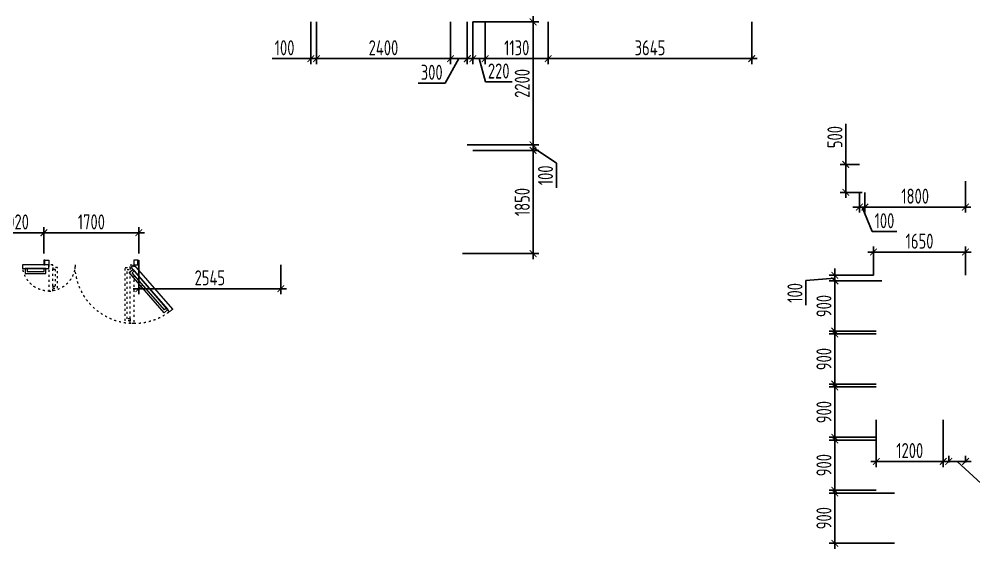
# Model space of a CAD drawing. Header units: millimetres. Extents: x -350007 to 536090, y -888 to 198380.
# Drawn here: x -177392 to -160289, y 61556 to 71046 of the extents above; entities that cross this region are included whole.
import ezdxf

# ---------------------------------------------------------------- set-up
doc = ezdxf.new("R2010")
doc.units = ezdxf.units.MM
doc.linetypes.add('ACAD_ISO03W100', pattern=[30, 12, -18])
doc.layers.add('АР_Двери', color=175, linetype='Continuous', lineweight=18)
doc.layers.add('АР_Размеры нов.', color=15, linetype='Continuous', lineweight=0)
doc.styles.add('ISOCPEUR', font='isocpeur.ttf', dxfattribs={"width": 0.7})
doc.dimstyles.new('R_100', dxfattribs={"dimtxt": 270, "dimasz": 120, "dimexe": 100, "dimexo": 0, "dimgap": 60, "dimtad": 1, "dimdec": 0, "dimrnd": 5, "dimzin": 0, "dimdsep": 46, "dimtxsty": 'ISOCPEUR', "dimblk": 'ARCHTICK', "dimcen": 0, "dimdle": 100, "dimclrd": 256, "dimclre": 256, "dimclrt": 256, "dimadec": 0, "dimazin": 0, "dimtfac": 2, "dimtdec": 0, "dimtofl": 0, "dimtmove": 1, "dimatfit": 3, "dimfxl": 1, "dimtvp": 3, "dimtolj": 1, "dimtzin": 0, "dimarcsym": 0})

# ---------------------------------------------------------------- blocks, each defined once
blk = doc.blocks.new('дв.1700')
at = {"layer": 'АР_Двери'}
for points in [[(-87, 0), (-87, -80), (-70, -80), (-70, 0), (-87, 0)], [(-70, -80), (-70, 0), (0, 0), (0, -30), (0, -30), (0, -80), (-70, -80)], [(1596, -80), (1596, 0), (1526, 0), (1526, -30), (1526, -30), (1526, -80), (1596, -80)], [(1613, 0), (1613, -80), (1596, -80), (1596, 0), (1613, 0)]]:
    blk.add_lwpolyline(points, dxfattribs=at)
for points in [[(0, -80), (-692, -876), (-639, -922), (53, -126)], [(20, -164), (-606, -884), (-542, -940), (84, -219)], [(1997, -150), (1526, -150), (1526, -80), (1997, -80)], [(1947, -235), (1576, -235), (1576, -150), (1947, -150)], [(1912, -200), (1611, -200), (1611, -150), (1912, -150)], [(-3, -190), (-583, -858), (-546, -890), (35, -223)]]:
    blk.add_lwpolyline(points, close=True, dxfattribs=at)
at = {"layer": 'АР_Двери', "linetype": 'ACAD_ISO03W100', "ltscale": 3}
for points in [[(0, -80), (0, -1135), (70, -1135), (70, -80)], [(1456, -551), (1456, -80), (1526, -80), (1526, -551)]]:
    blk.add_lwpolyline(points, close=True, dxfattribs=at)
for points in [[(70, -1050), (70, -1085), (155, -1085), (155, -130), (70, -130), (70, -165)], [(70, -1050), (120, -1050), (120, -165), (70, -165)], [(1456, -466), (1456, -501), (1371, -501), (1371, -130), (1456, -130), (1456, -165)], [(1456, -466), (1406, -466), (1406, -165), (1456, -165)]]:
    blk.add_lwpolyline(points, dxfattribs=at)
for centre, radius, start, end in [((0, -80), 1055, 229, 0), ((1526, -80), 471, 180, 351.4758)]:
    blk.add_arc(centre, radius, start, end, dxfattribs=at)
blk = doc.blocks.new('_ArchTick')
at = {"color": 0, "linetype": 'ByBlock', "const_width": 0.15}
blk.add_lwpolyline([(-0.5, -0.5), (0.5, 0.5)], dxfattribs=at)
blk = doc.blocks.new('*D2761')
at = {"layer": 'Defpoints', "color": 0, "ltscale": 100, "transparency": 16777216}
for p in [(-175247, 67218), (-176947, 66846), (-175247, 66846)]:
    blk.add_point(p, dxfattribs=at)
at = {"layer": 'АР_Размеры нов.', "lineweight": -2, "ltscale": 100, "transparency": 16777216}
for p, q in [((-177047, 67218), (-175147, 67218)), ((-176947, 66846), (-176947, 67318)), ((-175247, 66846), (-175247, 67318))]:
    blk.add_line(p, q, dxfattribs=at)
at = {"layer": 'АР_Размеры нов.', "lineweight": -2, "ltscale": 100, "transparency": 16777216, "xscale": 120, "yscale": 120, "zscale": 120, "rotation": 180}
blk.add_blockref('_ArchTick', (-176947, 67218), dxfattribs=at)
at = {"layer": 'АР_Размеры нов.', "lineweight": -2, "ltscale": 100, "transparency": 16777216, "xscale": 120, "yscale": 120, "zscale": 120}
blk.add_blockref('_ArchTick', (-175247, 67218), dxfattribs=at)
at = {"layer": 'АР_Размеры нов.', "ltscale": 100, "transparency": 16777216, "insert": (-176097, 67413), "char_height": 270, "attachment_point": 5, "style": 'ISOCPEUR'}
blk.add_mtext('\\A1;1700', dxfattribs=at)
blk = doc.blocks.new('*D2790')
at = {"layer": 'Defpoints', "color": 0, "ltscale": 100, "transparency": 16777216}
for p in [(-169043, 70996), (-167913, 70996), (-167913, 70337)]:
    blk.add_point(p, dxfattribs=at)
at = {"layer": 'АР_Размеры нов.', "lineweight": -2, "ltscale": 100, "transparency": 16777216}
for p, q in [((-169043, 70996), (-169043, 70237)), ((-167913, 70996), (-167913, 70237)), ((-169143, 70337), (-167813, 70337))]:
    blk.add_line(p, q, dxfattribs=at)
at = {"layer": 'АР_Размеры нов.', "lineweight": -2, "ltscale": 100, "transparency": 16777216, "xscale": 120, "yscale": 120, "zscale": 120, "rotation": 180}
blk.add_blockref('_ArchTick', (-169043, 70337), dxfattribs=at)
at = {"layer": 'АР_Размеры нов.', "lineweight": -2, "ltscale": 100, "transparency": 16777216, "xscale": 120, "yscale": 120, "zscale": 120}
blk.add_blockref('_ArchTick', (-167913, 70337), dxfattribs=at)
at = {"layer": 'АР_Размеры нов.', "ltscale": 100, "transparency": 16777216, "insert": (-168478, 70532), "char_height": 270, "attachment_point": 5, "style": 'ISOCPEUR'}
blk.add_mtext('\\A1;1130', dxfattribs=at)
blk = doc.blocks.new('*D1697')
at = {"layer": 'Defpoints', "color": 0, "ltscale": 500, "transparency": 16777216}
for p in [(-176947, 67218), (-177966, 66846), (-176947, 66846)]:
    blk.add_point(p, dxfattribs=at)
at = {"layer": 'АР_Размеры нов.', "lineweight": -2, "ltscale": 500, "transparency": 16777216}
for p, q in [((-178066, 67218), (-176847, 67218)), ((-177966, 66846), (-177966, 67318)), ((-176947, 66846), (-176947, 67318))]:
    blk.add_line(p, q, dxfattribs=at)
at = {"layer": 'АР_Размеры нов.', "lineweight": -2, "ltscale": 500, "transparency": 16777216, "xscale": 120, "yscale": 120, "zscale": 120, "rotation": 180}
blk.add_blockref('_ArchTick', (-177966, 67218), dxfattribs=at)
at = {"layer": 'АР_Размеры нов.', "lineweight": -2, "ltscale": 500, "transparency": 16777216, "xscale": 120, "yscale": 120, "zscale": 120}
blk.add_blockref('_ArchTick', (-176947, 67218), dxfattribs=at)
at = {"layer": 'АР_Размеры нов.', "lineweight": 13, "ltscale": 500, "transparency": 16777216, "insert": (-177457, 67413), "char_height": 270, "attachment_point": 5, "style": 'ISOCPEUR'}
blk.add_mtext('\\A1;1020', dxfattribs=at)
blk = doc.blocks.new('*D1734')
at = {"layer": 'Defpoints', "color": 0, "ltscale": 500, "transparency": 16777216}
for p in [(-167913, 70996), (-164269, 70996), (-167913, 70337)]:
    blk.add_point(p, dxfattribs=at)
at = {"layer": 'АР_Размеры нов.', "lineweight": -2, "ltscale": 500, "transparency": 16777216}
for p, q in [((-167913, 70996), (-167913, 70237)), ((-164269, 70996), (-164269, 70237)), ((-164169, 70337), (-168013, 70337))]:
    blk.add_line(p, q, dxfattribs=at)
at = {"layer": 'АР_Размеры нов.', "lineweight": -2, "ltscale": 500, "transparency": 16777216, "xscale": 120, "yscale": 120, "zscale": 120, "rotation": 180}
blk.add_blockref('_ArchTick', (-167913, 70337), dxfattribs=at)
at = {"layer": 'АР_Размеры нов.', "lineweight": -2, "ltscale": 500, "transparency": 16777216, "xscale": 120, "yscale": 120, "zscale": 120}
blk.add_blockref('_ArchTick', (-164269, 70337), dxfattribs=at)
at = {"layer": 'АР_Размеры нов.', "lineweight": 13, "ltscale": 500, "transparency": 16777216, "insert": (-166091, 70532), "char_height": 270, "attachment_point": 5, "style": 'ISOCPEUR'}
blk.add_mtext('\\A1;3645', dxfattribs=at)
blk = doc.blocks.new('*D1735')
at = {"layer": 'Defpoints', "color": 0, "ltscale": 500, "transparency": 16777216}
for p in [(-169263, 70996), (-169043, 70996), (-169263, 70337)]:
    blk.add_point(p, dxfattribs=at)
at = {"layer": 'АР_Размеры нов.', "lineweight": -2, "ltscale": 500, "transparency": 16777216}
for p, q in [((-169263, 70996), (-169263, 70237)), ((-169043, 70996), (-169043, 70237)), ((-168943, 70337), (-169363, 70337)), ((-169153, 70337), (-169040, 69921)), ((-169040, 69921), (-168561, 69921))]:
    blk.add_line(p, q, dxfattribs=at)
at = {"layer": 'АР_Размеры нов.', "lineweight": -2, "ltscale": 500, "transparency": 16777216, "xscale": 120, "yscale": 120, "zscale": 120, "rotation": 180}
blk.add_blockref('_ArchTick', (-169263, 70337), dxfattribs=at)
at = {"layer": 'АР_Размеры нов.', "lineweight": -2, "ltscale": 500, "transparency": 16777216, "xscale": 120, "yscale": 120, "zscale": 120}
blk.add_blockref('_ArchTick', (-169043, 70337), dxfattribs=at)
at = {"layer": 'АР_Размеры нов.', "lineweight": 13, "ltscale": 500, "transparency": 16777216, "insert": (-168801, 70116), "char_height": 270, "attachment_point": 5, "style": 'ISOCPEUR'}
blk.add_mtext('\\A1;220', dxfattribs=at)
blk = doc.blocks.new('*D1736')
at = {"layer": 'Defpoints', "color": 0, "ltscale": 500, "transparency": 16777216}
for p in [(-169664, 70996), (-169363, 70996), (-169664, 70337)]:
    blk.add_point(p, dxfattribs=at)
at = {"layer": 'АР_Размеры нов.', "lineweight": -2, "ltscale": 500, "transparency": 16777216}
for p, q in [((-169664, 70996), (-169664, 70237)), ((-169363, 70996), (-169363, 70237)), ((-169263, 70337), (-169764, 70337)), ((-169513, 70337), (-169762, 69898)), ((-169762, 69898), (-170241, 69898))]:
    blk.add_line(p, q, dxfattribs=at)
at = {"layer": 'АР_Размеры нов.', "lineweight": -2, "ltscale": 500, "transparency": 16777216, "xscale": 120, "yscale": 120, "zscale": 120, "rotation": 180}
blk.add_blockref('_ArchTick', (-169664, 70337), dxfattribs=at)
at = {"layer": 'АР_Размеры нов.', "lineweight": -2, "ltscale": 500, "transparency": 16777216, "xscale": 120, "yscale": 120, "zscale": 120}
blk.add_blockref('_ArchTick', (-169363, 70337), dxfattribs=at)
at = {"layer": 'АР_Размеры нов.', "lineweight": 13, "ltscale": 500, "transparency": 16777216, "insert": (-170001, 70093), "char_height": 270, "attachment_point": 5, "style": 'ISOCPEUR'}
blk.add_mtext('\\A1;300', dxfattribs=at)
blk = doc.blocks.new('*D1737')
at = {"layer": 'Defpoints', "color": 0, "ltscale": 500, "transparency": 16777216}
for p in [(-172065, 70996), (-169664, 70996), (-172065, 70337)]:
    blk.add_point(p, dxfattribs=at)
at = {"layer": 'АР_Размеры нов.', "lineweight": -2, "ltscale": 500, "transparency": 16777216}
for p, q in [((-172065, 70996), (-172065, 70237)), ((-169664, 70996), (-169664, 70237)), ((-169564, 70337), (-172165, 70337))]:
    blk.add_line(p, q, dxfattribs=at)
at = {"layer": 'АР_Размеры нов.', "lineweight": -2, "ltscale": 500, "transparency": 16777216, "xscale": 120, "yscale": 120, "zscale": 120, "rotation": 180}
blk.add_blockref('_ArchTick', (-172065, 70337), dxfattribs=at)
at = {"layer": 'АР_Размеры нов.', "lineweight": -2, "ltscale": 500, "transparency": 16777216, "xscale": 120, "yscale": 120, "zscale": 120}
blk.add_blockref('_ArchTick', (-169664, 70337), dxfattribs=at)
at = {"layer": 'АР_Размеры нов.', "lineweight": 13, "ltscale": 500, "transparency": 16777216, "insert": (-170865, 70532), "char_height": 270, "attachment_point": 5, "style": 'ISOCPEUR'}
blk.add_mtext('\\A1;2400', dxfattribs=at)
blk = doc.blocks.new('*D1738')
at = {"layer": 'Defpoints', "color": 0, "ltscale": 500, "transparency": 16777216}
for p in [(-172165, 70996), (-172065, 70996), (-172165, 70337)]:
    blk.add_point(p, dxfattribs=at)
at = {"layer": 'АР_Размеры нов.', "lineweight": -2, "ltscale": 500, "transparency": 16777216}
for p, q in [((-172165, 70996), (-172165, 70237)), ((-172065, 70996), (-172065, 70237)), ((-172856, 70337), (-172165, 70337)), ((-172165, 70337), (-172285, 70337)), ((-172065, 70337), (-172165, 70337)), ((-172065, 70337), (-171945, 70337))]:
    blk.add_line(p, q, dxfattribs=at)
at = {"layer": 'АР_Размеры нов.', "lineweight": -2, "ltscale": 500, "transparency": 16777216, "xscale": 120, "yscale": 120, "zscale": 120}
blk.add_blockref('_ArchTick', (-172165, 70337), dxfattribs=at)
at = {"layer": 'АР_Размеры нов.', "lineweight": -2, "ltscale": 500, "transparency": 16777216, "xscale": 120, "yscale": 120, "zscale": 120, "rotation": 180}
blk.add_blockref('_ArchTick', (-172065, 70337), dxfattribs=at)
at = {"layer": 'АР_Размеры нов.', "lineweight": 13, "ltscale": 500, "transparency": 16777216, "insert": (-172636, 70532), "char_height": 270, "attachment_point": 5, "style": 'ISOCPEUR'}
blk.add_mtext('\\A1;100', dxfattribs=at)
blk = doc.blocks.new('*D1740')
at = {"layer": 'Defpoints', "color": 0, "ltscale": 500, "transparency": 16777216}
for p in [(-169263, 68693), (-168184, 68693), (-169452, 66846)]:
    blk.add_point(p, dxfattribs=at)
at = {"layer": 'АР_Размеры нов.', "lineweight": -2, "ltscale": 500, "transparency": 16777216}
for p, q in [((-168184, 66746), (-168184, 68793)), ((-169263, 68693), (-168084, 68693)), ((-169452, 66846), (-168084, 66846))]:
    blk.add_line(p, q, dxfattribs=at)
at = {"layer": 'АР_Размеры нов.', "lineweight": -2, "ltscale": 500, "transparency": 16777216, "xscale": 120, "yscale": 120, "zscale": 120}
for p, rotation in [((-168184, 68693), 90), ((-168184, 66846), 270)]:
    blk.add_blockref('_ArchTick', p, dxfattribs=dict(at, rotation=rotation))
at = {"layer": 'АР_Размеры нов.', "lineweight": 13, "ltscale": 500, "transparency": 16777216, "insert": (-168379, 67769), "char_height": 270, "attachment_point": 5, "rotation": 90, "style": 'ISOCPEUR'}
blk.add_mtext('\\A1;1850', dxfattribs=at)
blk = doc.blocks.new('*D1741')
at = {"layer": 'Defpoints', "color": 0, "ltscale": 500, "transparency": 16777216}
for p in [(-169363, 68793), (-168184, 68793), (-169263, 68693)]:
    blk.add_point(p, dxfattribs=at)
at = {"layer": 'АР_Размеры нов.', "lineweight": -2, "ltscale": 500, "transparency": 16777216}
for p, q in [((-169363, 68793), (-168084, 68793)), ((-168184, 68793), (-168184, 68913)), ((-168184, 68693), (-168184, 68793)), ((-169263, 68693), (-168084, 68693)), ((-168184, 68743), (-167768, 68468)), ((-168184, 68693), (-168184, 68573)), ((-167768, 68468), (-167768, 68026))]:
    blk.add_line(p, q, dxfattribs=at)
at = {"layer": 'АР_Размеры нов.', "lineweight": -2, "ltscale": 500, "transparency": 16777216, "xscale": 120, "yscale": 120, "zscale": 120}
for p, rotation in [((-168184, 68793), 270), ((-168184, 68693), 90)]:
    blk.add_blockref('_ArchTick', p, dxfattribs=dict(at, rotation=rotation))
at = {"layer": 'АР_Размеры нов.', "lineweight": 13, "ltscale": 500, "transparency": 16777216, "insert": (-167963, 68247), "char_height": 270, "attachment_point": 5, "rotation": 90, "style": 'ISOCPEUR'}
blk.add_mtext('\\A1;100', dxfattribs=at)
blk = doc.blocks.new('*D1742')
at = {"layer": 'Defpoints', "color": 0, "ltscale": 500, "transparency": 16777216}
for p in [(-169263, 70996), (-168184, 70996), (-169363, 68793)]:
    blk.add_point(p, dxfattribs=at)
at = {"layer": 'АР_Размеры нов.', "lineweight": -2, "ltscale": 500, "transparency": 16777216}
for p, q in [((-169263, 70996), (-168084, 70996)), ((-168184, 68693), (-168184, 71096)), ((-169363, 68793), (-168084, 68793))]:
    blk.add_line(p, q, dxfattribs=at)
at = {"layer": 'АР_Размеры нов.', "lineweight": -2, "ltscale": 500, "transparency": 16777216, "xscale": 120, "yscale": 120, "zscale": 120}
for p, rotation in [((-168184, 70996), 90), ((-168184, 68793), 270)]:
    blk.add_blockref('_ArchTick', p, dxfattribs=dict(at, rotation=rotation))
at = {"layer": 'АР_Размеры нов.', "lineweight": 13, "ltscale": 500, "transparency": 16777216, "insert": (-168379, 69894), "char_height": 270, "attachment_point": 5, "rotation": 90, "style": 'ISOCPEUR'}
blk.add_mtext('\\A1;2200', dxfattribs=at)
blk = doc.blocks.new('*D1745')
at = {"layer": 'Defpoints', "color": 0, "ltscale": 500, "transparency": 16777216}
for p in [(-160439, 66873), (-162088, 66456), (-160439, 66457)]:
    blk.add_point(p, dxfattribs=at)
at = {"layer": 'АР_Размеры нов.', "lineweight": -2, "ltscale": 500, "transparency": 16777216}
for p, q in [((-162188, 66873), (-160339, 66873)), ((-162088, 66456), (-162088, 66973)), ((-160439, 66457), (-160439, 66973))]:
    blk.add_line(p, q, dxfattribs=at)
at = {"layer": 'АР_Размеры нов.', "lineweight": -2, "ltscale": 500, "transparency": 16777216, "xscale": 120, "yscale": 120, "zscale": 120, "rotation": 180}
blk.add_blockref('_ArchTick', (-162088, 66873), dxfattribs=at)
at = {"layer": 'АР_Размеры нов.', "lineweight": -2, "ltscale": 500, "transparency": 16777216, "xscale": 120, "yscale": 120, "zscale": 120}
blk.add_blockref('_ArchTick', (-160439, 66873), dxfattribs=at)
at = {"layer": 'АР_Размеры нов.', "lineweight": 13, "ltscale": 500, "transparency": 16777216, "insert": (-161263, 67068), "char_height": 270, "attachment_point": 5, "style": 'ISOCPEUR'}
blk.add_mtext('\\A1;1650', dxfattribs=at)
blk = doc.blocks.new('*D1883')
at = {"layer": 'Defpoints', "color": 0, "ltscale": 500, "transparency": 16777216}
for p in [(-162780, 62556), (-161711, 62556), (-161711, 61656)]:
    blk.add_point(p, dxfattribs=at)
at = {"layer": 'АР_Размеры нов.', "lineweight": -2, "ltscale": 500, "transparency": 16777216}
for p, q in [((-162780, 61556), (-162780, 62656)), ((-161711, 62556), (-162880, 62556)), ((-161711, 61656), (-162880, 61656))]:
    blk.add_line(p, q, dxfattribs=at)
at = {"layer": 'АР_Размеры нов.', "lineweight": -2, "ltscale": 500, "transparency": 16777216, "xscale": 120, "yscale": 120, "zscale": 120}
for p, rotation in [((-162780, 62556), 90), ((-162780, 61656), 270)]:
    blk.add_blockref('_ArchTick', p, dxfattribs=dict(at, rotation=rotation))
at = {"layer": 'АР_Размеры нов.', "lineweight": 13, "ltscale": 500, "transparency": 16777216, "insert": (-162975, 62106), "char_height": 270, "attachment_point": 5, "rotation": 90, "style": 'ISOCPEUR'}
blk.add_mtext('\\A1;900', dxfattribs=at)
blk = doc.blocks.new('*D1884')
at = {"layer": 'Defpoints', "color": 0, "ltscale": 500, "transparency": 16777216}
for p in [(-162780, 63506), (-162038, 63506), (-162038, 62606)]:
    blk.add_point(p, dxfattribs=at)
at = {"layer": 'АР_Размеры нов.', "lineweight": -2, "ltscale": 500, "transparency": 16777216}
for p, q in [((-162038, 63506), (-162880, 63506)), ((-162780, 62506), (-162780, 63606)), ((-162038, 62606), (-162880, 62606))]:
    blk.add_line(p, q, dxfattribs=at)
at = {"layer": 'АР_Размеры нов.', "lineweight": -2, "ltscale": 500, "transparency": 16777216, "xscale": 120, "yscale": 120, "zscale": 120}
for p, rotation in [((-162780, 63506), 90), ((-162780, 62606), 270)]:
    blk.add_blockref('_ArchTick', p, dxfattribs=dict(at, rotation=rotation))
at = {"layer": 'АР_Размеры нов.', "lineweight": 13, "ltscale": 500, "transparency": 16777216, "insert": (-162975, 63056), "char_height": 270, "attachment_point": 5, "rotation": 90, "style": 'ISOCPEUR'}
blk.add_mtext('\\A1;900', dxfattribs=at)
blk = doc.blocks.new('*D1885')
at = {"layer": 'Defpoints', "color": 0, "ltscale": 500, "transparency": 16777216}
for p in [(-162780, 64456), (-162038, 64456), (-162038, 63556)]:
    blk.add_point(p, dxfattribs=at)
at = {"layer": 'АР_Размеры нов.', "lineweight": -2, "ltscale": 500, "transparency": 16777216}
for p, q in [((-162780, 63456), (-162780, 64556)), ((-162038, 64456), (-162880, 64456)), ((-162038, 63556), (-162880, 63556))]:
    blk.add_line(p, q, dxfattribs=at)
at = {"layer": 'АР_Размеры нов.', "lineweight": -2, "ltscale": 500, "transparency": 16777216, "xscale": 120, "yscale": 120, "zscale": 120}
for p, rotation in [((-162780, 64456), 90), ((-162780, 63556), 270)]:
    blk.add_blockref('_ArchTick', p, dxfattribs=dict(at, rotation=rotation))
at = {"layer": 'АР_Размеры нов.', "lineweight": 13, "ltscale": 500, "transparency": 16777216, "insert": (-162975, 64006), "char_height": 270, "attachment_point": 5, "rotation": 90, "style": 'ISOCPEUR'}
blk.add_mtext('\\A1;900', dxfattribs=at)
blk = doc.blocks.new('*D1886')
at = {"layer": 'Defpoints', "color": 0, "ltscale": 500, "transparency": 16777216}
for p in [(-162780, 65406), (-162038, 65406), (-162038, 64506)]:
    blk.add_point(p, dxfattribs=at)
at = {"layer": 'АР_Размеры нов.', "lineweight": -2, "ltscale": 500, "transparency": 16777216}
for p, q in [((-162780, 64406), (-162780, 65506)), ((-162038, 65406), (-162880, 65406)), ((-162038, 64506), (-162880, 64506))]:
    blk.add_line(p, q, dxfattribs=at)
at = {"layer": 'АР_Размеры нов.', "lineweight": -2, "ltscale": 500, "transparency": 16777216, "xscale": 120, "yscale": 120, "zscale": 120}
for p, rotation in [((-162780, 65406), 90), ((-162780, 64506), 270)]:
    blk.add_blockref('_ArchTick', p, dxfattribs=dict(at, rotation=rotation))
at = {"layer": 'АР_Размеры нов.', "lineweight": 13, "ltscale": 500, "transparency": 16777216, "insert": (-162975, 64956), "char_height": 270, "attachment_point": 5, "rotation": 90, "style": 'ISOCPEUR'}
blk.add_mtext('\\A1;900', dxfattribs=at)
blk = doc.blocks.new('*D1887')
at = {"layer": 'Defpoints', "color": 0, "ltscale": 500, "transparency": 16777216}
for p in [(-162780, 66357), (-161940, 66357), (-162038, 65456)]:
    blk.add_point(p, dxfattribs=at)
at = {"layer": 'АР_Размеры нов.', "lineweight": -2, "ltscale": 500, "transparency": 16777216}
for p, q in [((-162780, 65356), (-162780, 66457)), ((-161940, 66357), (-162880, 66357)), ((-162038, 65456), (-162880, 65456))]:
    blk.add_line(p, q, dxfattribs=at)
at = {"layer": 'АР_Размеры нов.', "lineweight": -2, "ltscale": 500, "transparency": 16777216, "xscale": 120, "yscale": 120, "zscale": 120}
for p, rotation in [((-162780, 66357), 90), ((-162780, 65456), 270)]:
    blk.add_blockref('_ArchTick', p, dxfattribs=dict(at, rotation=rotation))
at = {"layer": 'АР_Размеры нов.', "lineweight": 13, "ltscale": 500, "transparency": 16777216, "insert": (-162975, 65906), "char_height": 270, "attachment_point": 5, "rotation": 90, "style": 'ISOCPEUR'}
blk.add_mtext('\\A1;900', dxfattribs=at)
blk = doc.blocks.new('*D1888')
at = {"layer": 'Defpoints', "color": 0, "ltscale": 500, "transparency": 16777216}
for p in [(-160739, 63122), (-160739, 63103), (-160439, 63103)]:
    blk.add_point(p, dxfattribs=at)
at = {"layer": 'АР_Размеры нов.', "lineweight": -2, "ltscale": 500, "transparency": 16777216}
for p, q in [((-160339, 63122), (-160839, 63122)), ((-160739, 63103), (-160739, 63222)), ((-160589, 63122), (-160090, 62662)), ((-160439, 63103), (-160439, 63222)), ((-160090, 62662), (-159611, 62662))]:
    blk.add_line(p, q, dxfattribs=at)
at = {"layer": 'АР_Размеры нов.', "lineweight": -2, "ltscale": 500, "transparency": 16777216, "xscale": 120, "yscale": 120, "zscale": 120, "rotation": 180}
blk.add_blockref('_ArchTick', (-160739, 63122), dxfattribs=at)
at = {"layer": 'АР_Размеры нов.', "lineweight": -2, "ltscale": 500, "transparency": 16777216, "xscale": 120, "yscale": 120, "zscale": 120}
blk.add_blockref('_ArchTick', (-160439, 63122), dxfattribs=at)
at = {"layer": 'АР_Размеры нов.', "lineweight": 13, "ltscale": 500, "transparency": 16777216, "insert": (-159850, 62857), "char_height": 270, "attachment_point": 5, "style": 'ISOCPEUR'}
blk.add_mtext('\\A1;300', dxfattribs=at)
blk = doc.blocks.new('*D1889')
at = {"layer": 'Defpoints', "color": 0, "ltscale": 500, "transparency": 16777216}
for p in [(-162038, 63870), (-160838, 63870), (-160838, 63122)]:
    blk.add_point(p, dxfattribs=at)
at = {"layer": 'АР_Размеры нов.', "lineweight": -2, "ltscale": 500, "transparency": 16777216}
for p, q in [((-162038, 63870), (-162038, 63022)), ((-160838, 63870), (-160838, 63022)), ((-162138, 63122), (-160738, 63122))]:
    blk.add_line(p, q, dxfattribs=at)
at = {"layer": 'АР_Размеры нов.', "lineweight": -2, "ltscale": 500, "transparency": 16777216, "xscale": 120, "yscale": 120, "zscale": 120, "rotation": 180}
blk.add_blockref('_ArchTick', (-162038, 63122), dxfattribs=at)
at = {"layer": 'АР_Размеры нов.', "lineweight": -2, "ltscale": 500, "transparency": 16777216, "xscale": 120, "yscale": 120, "zscale": 120}
blk.add_blockref('_ArchTick', (-160838, 63122), dxfattribs=at)
at = {"layer": 'АР_Размеры нов.', "lineweight": 13, "ltscale": 500, "transparency": 16777216, "insert": (-161438, 63317), "char_height": 270, "attachment_point": 5, "style": 'ISOCPEUR'}
blk.add_mtext('\\A1;1200', dxfattribs=at)
blk = doc.blocks.new('*D2490')
at = {"layer": 'Defpoints', "color": 0, "ltscale": 500, "transparency": 16777216}
for p in [(-175247, 66646), (-172702, 66646), (-172702, 66217)]:
    blk.add_point(p, dxfattribs=at)
at = {"layer": 'АР_Размеры нов.', "lineweight": -2, "ltscale": 500, "transparency": 16777216}
for p, q in [((-175247, 66646), (-175247, 66117)), ((-172702, 66646), (-172702, 66117)), ((-175347, 66217), (-172602, 66217))]:
    blk.add_line(p, q, dxfattribs=at)
at = {"layer": 'АР_Размеры нов.', "lineweight": -2, "ltscale": 500, "transparency": 16777216, "xscale": 120, "yscale": 120, "zscale": 120, "rotation": 180}
blk.add_blockref('_ArchTick', (-175247, 66217), dxfattribs=at)
at = {"layer": 'АР_Размеры нов.', "lineweight": -2, "ltscale": 500, "transparency": 16777216, "xscale": 120, "yscale": 120, "zscale": 120}
blk.add_blockref('_ArchTick', (-172702, 66217), dxfattribs=at)
at = {"layer": 'АР_Размеры нов.', "lineweight": 13, "ltscale": 500, "transparency": 16777216, "insert": (-173975, 66412), "char_height": 270, "attachment_point": 5, "style": 'ISOCPEUR'}
blk.add_mtext('\\A1;2545', dxfattribs=at)
blk = doc.blocks.new('*D3967')
at = {"layer": 'Defpoints', "color": 0, "transparency": 16777216}
for p in [(-162780, 66456), (-162088, 66456), (-161940, 66357)]:
    blk.add_point(p, dxfattribs=at)
at = {"layer": 'АР_Размеры нов.', "lineweight": -2, "transparency": 16777216}
for p, q in [((-162780, 66456), (-162780, 66576)), ((-162780, 66406), (-163300, 66361)), ((-163300, 66361), (-163300, 65920)), ((-162088, 66456), (-162880, 66456)), ((-162780, 66357), (-162780, 66456)), ((-161940, 66357), (-162880, 66357)), ((-162780, 66357), (-162780, 66237))]:
    blk.add_line(p, q, dxfattribs=at)
at = {"layer": 'АР_Размеры нов.', "lineweight": -2, "transparency": 16777216, "xscale": 120, "yscale": 120, "zscale": 120}
for p, rotation in [((-162780, 66456), 270), ((-162780, 66357), 90)]:
    blk.add_blockref('_ArchTick', p, dxfattribs=dict(at, rotation=rotation))
at = {"layer": 'АР_Размеры нов.', "transparency": 16777216, "insert": (-163495, 66141), "char_height": 270, "attachment_point": 5, "rotation": 90, "style": 'ISOCPEUR'}
blk.add_mtext('\\A1;100', dxfattribs=at)
blk = doc.blocks.new('*D3968')
at = {"layer": 'Defpoints', "color": 0, "transparency": 16777216}
for p in [(-160442, 68140), (-162240, 67942), (-162240, 67679)]:
    blk.add_point(p, dxfattribs=at)
at = {"layer": 'АР_Размеры нов.', "lineweight": -2, "transparency": 16777216}
for p, q in [((-160442, 68140), (-160442, 67579)), ((-162240, 67942), (-162240, 67579)), ((-160342, 67679), (-162340, 67679))]:
    blk.add_line(p, q, dxfattribs=at)
at = {"layer": 'АР_Размеры нов.', "lineweight": -2, "transparency": 16777216, "xscale": 120, "yscale": 120, "zscale": 120, "rotation": 180}
blk.add_blockref('_ArchTick', (-162240, 67679), dxfattribs=at)
at = {"layer": 'АР_Размеры нов.', "lineweight": -2, "transparency": 16777216, "xscale": 120, "yscale": 120, "zscale": 120}
blk.add_blockref('_ArchTick', (-160442, 67679), dxfattribs=at)
at = {"layer": 'АР_Размеры нов.', "transparency": 16777216, "insert": (-161341, 67874), "char_height": 270, "attachment_point": 5, "style": 'ISOCPEUR'}
blk.add_mtext('\\A1;1800', dxfattribs=at)
blk = doc.blocks.new('*D3969')
at = {"layer": 'Defpoints', "color": 0, "transparency": 16777216}
for p in [(-162340, 67942), (-162240, 67942), (-162340, 67679)]:
    blk.add_point(p, dxfattribs=at)
at = {"layer": 'АР_Размеры нов.', "lineweight": -2, "transparency": 16777216}
for p, q in [((-162340, 67942), (-162340, 67579)), ((-162240, 67942), (-162240, 67579)), ((-162340, 67679), (-162460, 67679)), ((-162240, 67679), (-162340, 67679)), ((-162290, 67679), (-162111, 67239)), ((-162240, 67679), (-162120, 67679)), ((-162111, 67239), (-161670, 67239))]:
    blk.add_line(p, q, dxfattribs=at)
at = {"layer": 'АР_Размеры нов.', "lineweight": -2, "transparency": 16777216, "xscale": 120, "yscale": 120, "zscale": 120}
blk.add_blockref('_ArchTick', (-162340, 67679), dxfattribs=at)
at = {"layer": 'АР_Размеры нов.', "lineweight": -2, "transparency": 16777216, "xscale": 120, "yscale": 120, "zscale": 120, "rotation": 180}
blk.add_blockref('_ArchTick', (-162240, 67679), dxfattribs=at)
at = {"layer": 'АР_Размеры нов.', "transparency": 16777216, "insert": (-161891, 67434), "char_height": 270, "attachment_point": 5, "style": 'ISOCPEUR'}
blk.add_mtext('\\A1;100', dxfattribs=at)
blk = doc.blocks.new('*D3970')
at = {"layer": 'Defpoints', "color": 0, "transparency": 16777216}
for p in [(-162584, 68442), (-162340, 68442), (-162290, 67942)]:
    blk.add_point(p, dxfattribs=at)
at = {"layer": 'АР_Размеры нов.', "lineweight": -2, "transparency": 16777216}
for p, q in [((-162584, 69172), (-162584, 68442)), ((-162340, 68442), (-162684, 68442)), ((-162584, 67842), (-162584, 68542)), ((-162290, 67942), (-162684, 67942))]:
    blk.add_line(p, q, dxfattribs=at)
at = {"layer": 'АР_Размеры нов.', "lineweight": -2, "transparency": 16777216, "xscale": 120, "yscale": 120, "zscale": 120}
for p, rotation in [((-162584, 68442), 90), ((-162584, 67942), 270)]:
    blk.add_blockref('_ArchTick', p, dxfattribs=dict(at, rotation=rotation))
at = {"layer": 'АР_Размеры нов.', "transparency": 16777216, "insert": (-162779, 68932), "char_height": 270, "attachment_point": 5, "rotation": 90, "style": 'ISOCPEUR'}
blk.add_mtext('\\A1;500', dxfattribs=at)

msp = doc.modelspace()

# ---------------------------------------------------------------- block references
at = {"layer": 'АР_Размеры нов.', "color": 3, "xscale": -1}
msp.add_blockref('дв.1700', (-175333.8, 66725.7), dxfattribs=at)

# ---------------------------------------------------------------- dimensions: what is measured, and where the dimension line sits
at = {"layer": 'АР_Размеры нов.', "lineweight": 13, "ltscale": 500}
for base, p1, p2, override, picture, middle in [((-172165.5, 70337.2), (-172065.5, 70995.7), (-172165.5, 70995.7), {"dimpost": '\\X', "dimfxl": 300, "dimarcsym": 1}, '*D1738', (-172635.7, 70217.7)), ((-169663.8, 70337.2), (-169362.7, 70995.7), (-169663.8, 70995.7), {"dimpost": '\\X', "dimfxl": 300, "dimarcsym": 1}, '*D1736', (-169821.6, 69898.4)), ((-169262.7, 70337.2), (-169042.8, 70995.7), (-169262.7, 70995.7), {"dimpost": '\\X', "dimfxl": 300, "dimarcsym": 1}, '*D1735', (-168980.3, 69921.1)), ((-160738.6, 63122), (-160438.9, 63103.2), (-160738.6, 63103.2), {"dimpost": '\\X'}, '*D1888', (-160029.9, 62661.8))]:
    dim = msp.add_linear_dim(base=base, p1=p1, p2=p2, dimstyle='R_100', override=override, dxfattribs=at)
    dim.commit()
    dim.dimension.update_dxf_attribs({"geometry": picture, "text_midpoint": middle, "dimtype": 160})
for base, p1, p2, override, picture, middle in [((-172065.5, 70337.2), (-169663.8, 70995.7), (-172065.5, 70995.7), {"dimpost": '\\X', "dimfxl": 300, "dimarcsym": 1}, '*D1737', (-170864.7, 70532.2)), ((-167912.8, 70337.2), (-164268.9, 70995.7), (-167912.8, 70995.7), {"dimpost": '\\X'}, '*D1734', (-166090.8, 70532.2)), ((-176946.8, 67218.2), (-177966.5, 66845.7), (-176946.8, 66845.7), {"dimpost": '\\X', "dimfxl": 300, "dimarcsym": 1}, '*D1697', (-177456.6, 67413.2)), ((-160438.9, 66873.2), (-162088.1, 66455.7), (-160438.9, 66456.9), {"dimpost": '\\X'}, '*D1745', (-161263.5, 67068.2)), ((-172702.4, 66216.7), (-175246.8, 66645.7), (-172702.4, 66645.7), {"dimpost": '\\X'}, '*D2490', (-173974.6, 66411.7)), ((-160838.1, 63122), (-162038.1, 63870), (-160838.1, 63870), {"dimpost": '\\X'}, '*D1889', (-161438.1, 63317))]:
    dim = msp.add_linear_dim(base=base, p1=p1, p2=p2, dimstyle='R_100', override=override, dxfattribs=at)
    dim.commit()
    dim.dimension.update_dxf_attribs({"geometry": picture, "text_midpoint": middle})
for base, p1, p2, picture, middle in [((-168183.8, 70995.7), (-169362.7, 68793.3), (-169262.7, 70995.7), '*D1742', (-168378.8, 69894.5)), ((-168183.8, 68693.3), (-169451.7, 66845.7), (-169262.7, 68693.3), '*D1740', (-168378.8, 67769.5)), ((-162780.1, 66356.9), (-162038.1, 65455.7), (-161940.2, 66356.9), '*D1887', (-162975.1, 65906.3)), ((-162780.1, 65405.7), (-162038.1, 64505.7), (-162038.1, 65405.7), '*D1886', (-162975.1, 64955.7)), ((-162780.1, 64455.7), (-162038.1, 63555.7), (-162038.1, 64455.7), '*D1885', (-162975.1, 64005.7)), ((-162780.1, 63505.7), (-162038.1, 62605.7), (-162038.1, 63505.7), '*D1884', (-162975.1, 63055.7)), ((-162780.1, 62555.7), (-161710.6, 61655.7), (-161710.6, 62555.7), '*D1883', (-162975.1, 62105.7))]:
    dim = msp.add_linear_dim(base=base, p1=p1, p2=p2, angle=90, dimstyle='R_100', override={"dimpost": '\\X'}, dxfattribs=at)
    dim.commit()
    dim.dimension.update_dxf_attribs({"geometry": picture, "text_midpoint": middle})
at = {"layer": 'АР_Размеры нов.', "ltscale": 100}
for base, p1, p2, picture, middle in [((-167912.8, 70337.2), (-169042.8, 70995.7), (-167912.8, 70995.7), '*D2790', (-168477.8, 70532.2)), ((-175246.8, 67218.2), (-176946.8, 66845.7), (-175246.8, 66845.7), '*D2761', (-176096.8, 67413.2))]:
    dim = msp.add_linear_dim(base=base, p1=p1, p2=p2, dimstyle='R_100', override={"dimpost": '\\X', "dimfxl": 300, "dimarcsym": 1}, dxfattribs=at)
    dim.commit()
    dim.dimension.update_dxf_attribs({"geometry": picture, "text_midpoint": middle})
at = {"layer": 'АР_Размеры нов.'}
for base, p1, p2, picture, middle in [((-162583.6, 68441.9), (-162289.9, 67941.9), (-162339.9, 68441.9), '*D3970', (-162652, 68932)), ((-162780.1, 66455.7), (-161940.2, 66356.9), (-162088.1, 66455.7), '*D3967', (-163300.1, 66301.4))]:
    dim = msp.add_linear_dim(base=base, p1=p1, p2=p2, angle=90, dimstyle='R_100', override={"dimpost": '\\X'}, dxfattribs=at)
    dim.commit()
    dim.dimension.update_dxf_attribs({"geometry": picture, "text_midpoint": middle, "dimtype": 160})
at = {"layer": 'АР_Размеры нов.', "lineweight": 13, "ltscale": 500}
dim = msp.add_linear_dim(base=(-168183.8, 68793.3), p1=(-169262.7, 68693.3), p2=(-169362.7, 68793.3), angle=90, dimstyle='R_100', override={"dimpost": '\\X'}, dxfattribs=at)
dim.commit()
dim.dimension.update_dxf_attribs({"geometry": '*D1741', "text_midpoint": (-167768.1, 68407.5), "dimtype": 160})
at = {"layer": 'АР_Размеры нов.'}
dim = msp.add_linear_dim(base=(-162239.9, 67678.8), p1=(-160442, 68139.9), p2=(-162239.9, 67941.9), dimstyle='R_100', override={"dimpost": '\\X'}, dxfattribs=at)
dim.commit()
dim.dimension.update_dxf_attribs({"geometry": '*D3968', "text_midpoint": (-161340.9, 67873.8)})
dim = msp.add_linear_dim(base=(-162339.9, 67678.8), p1=(-162239.9, 67941.9), p2=(-162339.9, 67941.9), dimstyle='R_100', override={"dimpost": '\\X'}, dxfattribs=at)
dim.commit()
dim.dimension.update_dxf_attribs({"geometry": '*D3969', "text_midpoint": (-162051.4, 67239.4), "dimtype": 160})

doc.saveas('drawing.dxf')
